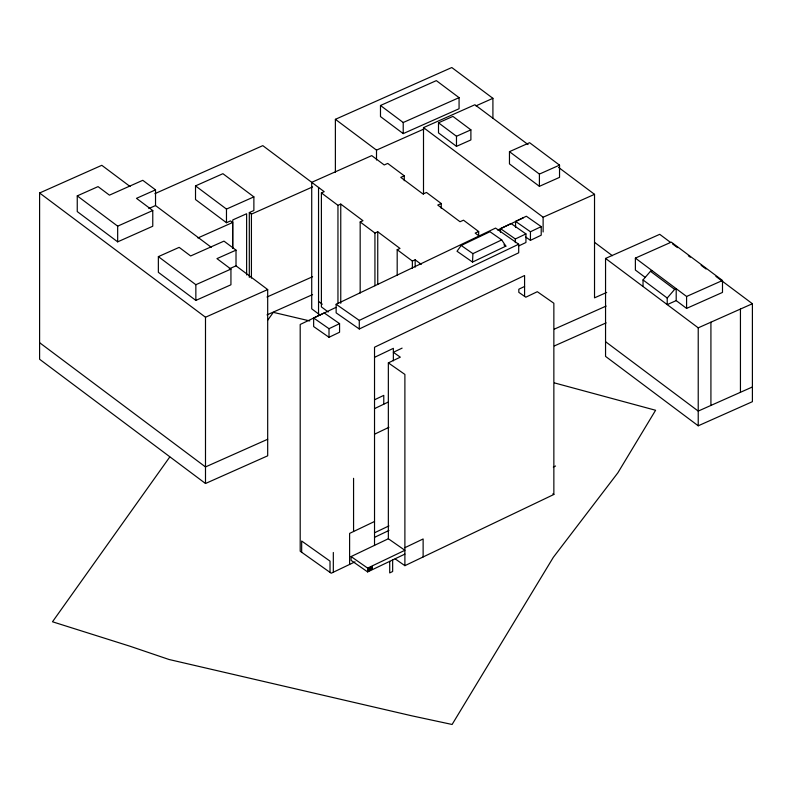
<?xml version="1.0" encoding="UTF-8"?>
<svg xmlns="http://www.w3.org/2000/svg" width="792" height="792" viewBox="0 0 792 792"><rect width="100%" height="100%" fill="white"/><g stroke="black" fill="none" stroke-linecap="round" stroke-linejoin="round"><path stroke-width="1.19" d="M472.527 262.063L472.913 253.648L461.201 245.48L457.024 251.252L472.527 262.063L505.86 246.134L501.692 239.907L489.971 231.729L461.201 245.48M169.735 457.033L52.49 621.779L129.997 646.232L169.023 659.488L411.949 715.849L452.103 724.472L553.331 557.321L617.869 472.804L655.588 410.266L554.548 382.942M267.617 320.324L273.329 312.345L309.751 320.928M643.035 286.506L643.035 279.932L650.47 271.27L652.024 270.577M676.2 300.613L667.22 304.613L667.22 298.04L674.645 289.377L676.2 288.684L676.2 300.613L686.585 308.395L722.492 292.416L722.492 280.487L671.289 242.134L635.382 258.113L635.382 270.042L645.173 277.378M336.145 304.267L495.574 228.086L518.701 244.213L518.701 252.796L359.281 328.987L336.145 312.85L336.145 304.267L359.281 320.404L359.281 328.987M313.642 317.988L324.205 312.939L339.57 323.651L339.57 332.234L329.007 337.283L313.642 326.561L313.642 317.988L329.007 328.7L329.007 337.283M500.475 232.274L500.475 228.601L511.068 223.532L525.938 233.907L525.938 242.491L518.522 246.035M515.562 227.512L515.562 221.384L526.343 216.236L541.213 226.611L541.213 235.194L530.442 240.342L525.482 236.887M335.907 307.405L300.198 324.473L300.198 551.222L331.214 573.23L355.024 561.855M497.742 230.066L523.413 217.8M472.913 253.648L501.692 239.907M500.475 228.601L515.344 238.976L525.938 233.907M515.562 221.384L530.442 231.759L541.213 226.611M329.007 328.7L339.57 323.651M359.281 320.404L518.701 244.213M374.527 357.34L393.357 348.341L393.357 360.796M524.581 286.466L518.819 289.219L518.819 292.347L525.789 297.208L537.313 291.703L553.856 303.247L553.856 494.475L404.89 565.666L395.158 558.875M402.108 348.124L393.357 352.301L400.316 357.162L388.347 362.885L388.347 538.748L404.89 550.292L367.637 568.102L351.094 556.558L388.347 538.748M374.527 399.792L383.773 395.376L383.773 404.197M374.527 408.623L388.03 402.168M374.527 434.204L388.922 427.324M374.527 521.492L349.609 533.402L349.609 564.439M374.527 532.788L388.922 525.908M374.527 537.352L388.922 530.472M553.321 467.092L555.558 466.023M404.89 547.678L423.126 538.966L423.126 556.954M351.094 556.558L351.094 560.37L367.637 571.913L404.89 554.103M236.016 250.143L216.959 258.618L230.937 269.092L230.937 284.783L195.852 300.406L158.36 272.319L158.36 256.628L179.17 247.361L190.644 255.965L223.978 241.124L236.016 250.143L236.016 265.835L267.686 289.565L267.686 455.816L205.494 483.496L39.6 359.251L39.6 192.991L101.792 165.31L130.086 186.506M155.529 189.862L136.481 198.337L152.767 210.533L152.767 226.235L117.671 241.847L77.25 211.573L77.25 195.881L98.059 186.615L109.444 195.149L142.778 180.309L155.529 189.862L155.529 205.564L211.266 247.302M154.925 193.644L262.796 145.639L324.205 191.684L321.394 192.931L321.394 306.9L328.215 311.998M335.382 172.468L335.382 119.325L451.787 67.528L492.911 98.327L492.911 118.097M232.63 248.341L232.63 222.502L230.512 220.918L226.472 222.72L195.515 199.535L195.515 185.892L222.908 173.695L253.876 196.881L253.876 210.524L249.312 212.553L249.312 277.408M148.807 208.553L155.529 205.564M380.487 105.484L436.342 80.626L459.073 97.654L459.073 108.742L403.217 133.61L380.487 116.582L380.487 105.484L403.217 122.513L403.217 133.61M77.25 195.881L117.671 226.156L152.767 210.533M403.217 122.513L459.073 97.654M195.515 185.892L226.472 209.078L253.876 196.881M423.502 194.07L423.502 127.621L474.903 104.752L528.066 144.57M335.382 119.325L376.507 150.124L423.967 129.007M475.952 105.871L492.911 98.327M438.501 122.809L452.915 116.394L470.893 129.858L470.893 139.936L456.479 146.352L438.501 132.888L438.501 122.809L456.479 136.274L456.479 146.352M197.891 237.966L232.63 222.502M249.312 212.553L251.42 214.137L312.592 186.912M456.479 136.274L470.893 129.858M321.394 192.931L337.956 205.326L340.758 204.079L362.983 220.72L360.172 221.968L360.172 293.05M404.267 180.715L404.267 175.814L400.782 177.368L422.997 194.01L426.482 192.456L441.253 203.514L441.253 208.415M229.284 268.834L236.016 265.835M158.36 256.628L195.852 284.704L230.937 269.092M509.464 151.658L529.591 142.699L559.538 165.132L559.538 177.368L539.402 186.328L509.464 163.904L509.464 151.658L539.402 174.091L539.402 186.328M360.172 221.968L374.933 233.026L377.744 231.779L400 248.45L397.188 249.698L397.188 275.428M441.253 203.514L437.758 205.069L460.023 221.73L463.508 220.186L478.675 231.541L478.675 236.452M39.6 192.991L205.494 317.236L267.686 289.565M539.402 174.091L559.538 165.132M266.993 297.02L312.592 276.725M266.993 314.899L312.592 294.604M397.188 249.698L412.365 261.063L415.166 259.806L421.275 264.38M478.675 231.541L475.19 233.095L479.546 236.363M423.502 127.621L543.124 217.216L594.525 194.337L594.525 297.851L606.702 292.426M715.918 276.408L752.4 303.732L752.4 401.683L698.227 425.799L605.553 356.39L605.553 258.43L659.726 234.323L670.577 242.441M267.686 439.263L205.494 466.933L39.6 342.688M554.38 329.106L606.137 306.068M554.38 345.916L606.137 322.879M635.382 258.113L686.585 296.465L722.492 280.487M605.553 258.43L698.227 327.838L752.4 303.732M752.4 386.981L698.227 411.088L605.553 341.689M503.93 244.778L505.86 246.134M388.347 362.885L404.89 374.428L404.89 565.666M552.875 493.792L553.856 494.475M672.547 243.926L677.477 247.619M688.317 255.737L690.287 257.212M701.138 265.33L706.068 269.023M558.548 167.399L594.525 194.337M650.47 271.27L674.645 289.377M594.564 242.352L612.355 255.687M643.035 279.932L667.22 298.04M404.267 175.814L387.714 163.419L384.229 164.964L371.745 155.618L311.721 182.338L311.721 308.821L320.512 315.404M318.542 301.405L322.314 304.237M740.441 309.048L740.441 392.297M710.919 322.195L710.919 405.445M698.227 327.838L698.227 425.799M686.585 296.465L686.585 308.395M543.124 217.216L543.124 231.977M530.442 231.759L530.442 240.342M524.581 296.307L524.581 275.517L374.527 347.223L374.527 545.53M515.344 238.976L515.344 242.649M415.166 259.806L415.166 267.161M412.365 261.063L412.365 268.409M392.654 559.954L392.654 571.507L389.713 572.913L389.713 561.36M377.744 231.779L377.744 284.477M376.507 150.124L376.507 160.014M374.933 233.026L374.933 285.724M367.637 568.102L367.637 571.913M353.569 478.318L353.569 531.511M340.758 204.079L340.758 303.336M337.956 205.326L337.956 303.366M333.323 552.479L333.323 572.23M330.017 572.378L330.017 561.122L301.663 541.015L301.663 552.262M318.542 187.437L318.542 313.929M251.42 214.137L251.42 278.111M246.619 274.943L246.619 213.751L232.769 219.919L232.769 248.064M226.472 209.078L226.472 222.72M205.494 317.236L205.494 483.496M195.852 284.704L195.852 300.406M117.671 226.156L117.671 241.847M370.824 567.735L370.012 569.339L370.824 568.963L370.824 567.735M370.874 567.171L369.706 569.794L370.824 569.27C371.24 570.735 371.745 567.211 370.874 567.171M369.339 567.904L369.003 570.784L369.339 567.904M372.329 566.478L371.993 569.359L372.329 566.478"/></g></svg>
